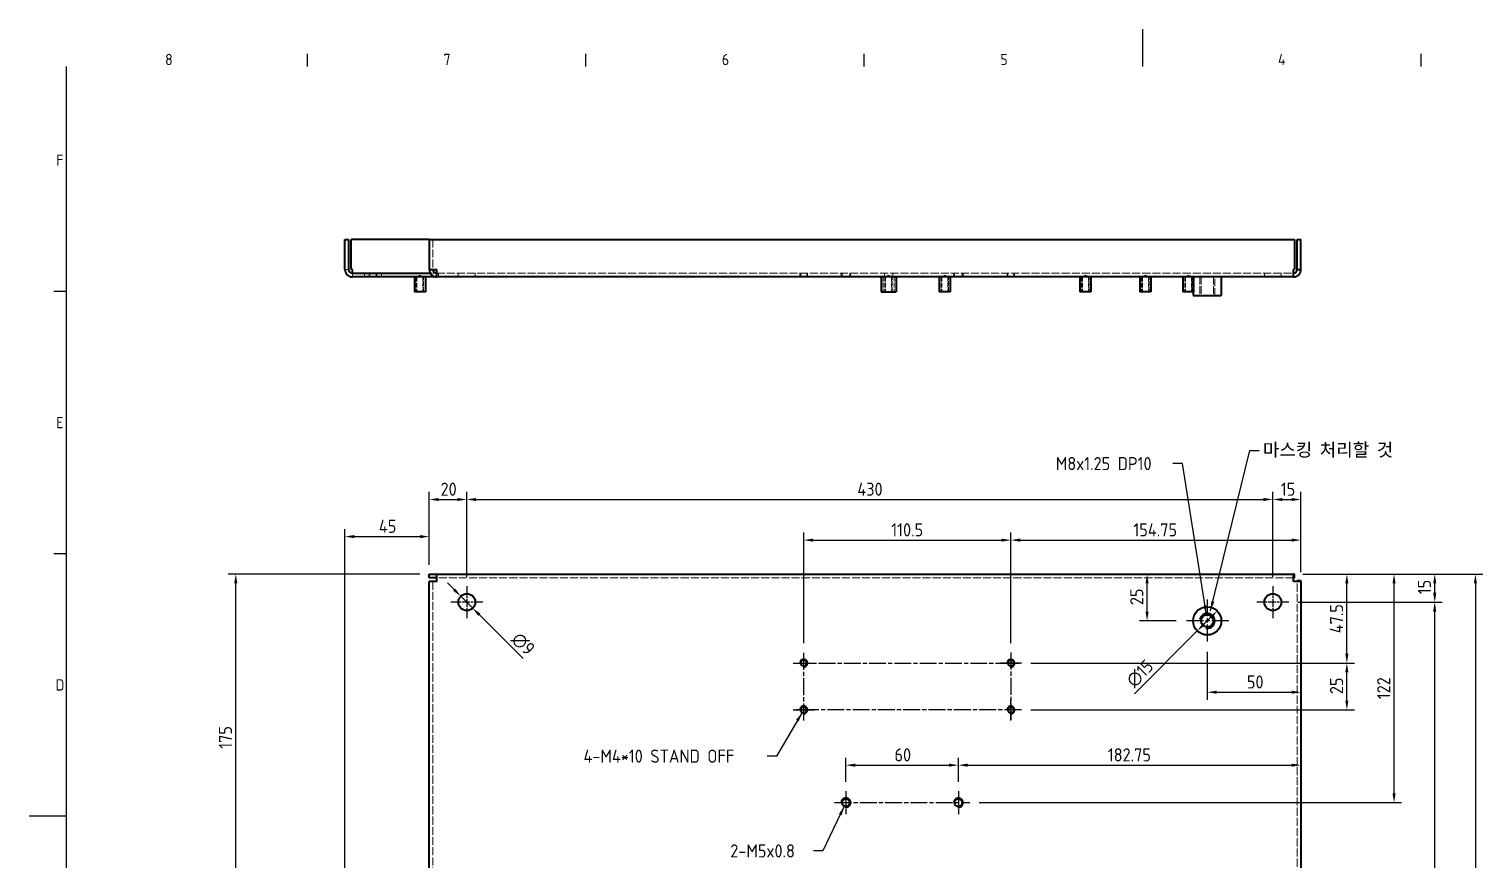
# Model space of a CAD drawing. Header units: millimetres. Extents: x 0 to 1188, y 0 to 840.
# Drawn here: x 0 to 776, y 397 to 840 of the extents above; entities that cross this region are included whole.
import ezdxf

# ---------------------------------------------------------------- set-up
doc = ezdxf.new("R2010")
doc.units = ezdxf.units.MM
doc.header["$LTSCALE"] = 2
doc.linetypes.add('CHAIN', pattern=[0.3543, 0.2362, -0.0295, 0.0591, -0.0295])
doc.linetypes.add('DASHED', pattern=[0.2067, 0.1654, -0.0413])
doc.layers.get('0').update_dxf_attribs({"color": 3, "lineweight": 25})
for name, color, linetype, lineweight in [('가려진 것(ISO)', 2, 'DASHED', 18), ('가시적인 것(ISO)', 3, 'Continuous', 40), ('가시적인 좁은 것(ISO)', 3, 'Continuous', 35), ('경계(ISO)', 7, 'Continuous', 25), ('기호(ISO)', 5, 'Continuous', 25), ('중심 표식(ISO)', 1, 'Continuous', 25), ('중심선(ISO)', 1, 'Continuous', 25), ('치수(ISO)', 2, 'Continuous', 25)]:
    doc.layers.add(name, color=color, linetype=linetype, lineweight=lineweight)
doc.styles.add('문자 텍스트_PSTEK_POSCO', font='isocp.shx')
doc.styles.add('치수 텍스트_PSTEK_POSCO', font='isocp.shx')
doc.dimstyles.new('치수_PSTEK_POSCO', dxfattribs={"dimscale": 2, "dimtxt": 3.5, "dimasz": 2.5, "dimexe": 2, "dimexo": 2.5, "dimgap": 1, "dimtad": 1, "dimrnd": 1e-08, "dimdsep": 46, "dimtxsty": '치수 텍스트_PSTEK_POSCO', "dimcen": 0.09, "dimdle": 10, "dimclrd": 7, "dimclre": 7, "dimclrt": 2, "dimadec": 1, "dimazin": 2, "dimtfac": 1, "dimtmove": 0, "dimatfit": 3, "dimfxl": 0, "dimtolj": 1, "dimlwd": -1, "dimlwe": -1, "dimarcsym": 0})
doc.dimstyles.new('치수_PSTEK_POSCO$7', dxfattribs={"dimscale": 2, "dimtxt": 3.5, "dimasz": 2.5, "dimexe": 2, "dimexo": 2.5, "dimgap": 1, "dimtad": 1, "dimrnd": 1e-08, "dimdsep": 46, "dimtxsty": '치수 텍스트_PSTEK_POSCO', "dimcen": 0.09, "dimdle": 10, "dimclrd": 7, "dimclre": 7, "dimclrt": 2, "dimadec": 1, "dimazin": 2, "dimtfac": 1, "dimtmove": 0, "dimatfit": 3, "dimfxl": 0, "dimtolj": 1, "dimlwd": -1, "dimlwe": -1, "dimarcsym": 0})

# ---------------------------------------------------------------- blocks, each defined once
blk = doc.blocks.new('경계 Default Border')
at = {"layer": '경계(ISO)'}
for p, q in [((74.25, 410), (74.25, 413.4)), ((148.5, 410), (148.5, 413.4)), ((222.75, 410), (222.75, 413.4)), ((371.25, 410), (371.25, 413.4)), ((10, 350), (6.6, 350)), ((10, 280), (6.6, 280))]:
    blk.add_line(p, q, dxfattribs=at)
at = {"layer": '경계(ISO)', "flags": 128}
for points in [[(297, 420), (297, 410)], [(10, 10), (10, 410)], [(0, 210), (10, 210)]]:
    blk.add_lwpolyline(points, dxfattribs=at)
at = {"layer": '경계(ISO)', "color": 2, "char_height": 3, "attachment_point": 7, "style": '문자 텍스트_PSTEK_POSCO'}
for s, insert in [('8', (36.27, 410.37)), ('7', (110.52, 410.39)), ('6', (184.77, 410.37)), ('5', (259.02, 410.37)), ('4', (333.1, 410.4)), ('F', (7.24, 383.5)), ('E', (7.24, 313.47)), ('D', (7.08, 243.47))]:
    blk.add_mtext(s, dxfattribs=dict(at, insert=insert))
blk = doc.blocks.new('*D40')
at = {"layer": 'Defpoints', "color": 0}
for p in [(523.71, 567.24), (413.21, 507.24), (523.71, 507.24)]:
    blk.add_point(p, dxfattribs=at)
at = {"layer": '치수(ISO)', "color": 7}
for p, q in [((413.21, 512.24), (413.21, 571.24)), ((418.21, 567.24), (518.71, 567.24)), ((523.71, 512.24), (523.71, 571.24))]:
    blk.add_line(p, q, dxfattribs=at)
for points in [[(418.21, 568.07), (418.21, 566.4), (413.21, 567.24)], [(518.71, 568.07), (518.71, 566.4), (523.71, 567.24)]]:
    blk.add_solid(points, dxfattribs=at)
at = {"layer": '치수(ISO)', "color": 2, "insert": (459.9, 572.74), "char_height": 7, "attachment_point": 4, "style": '치수 텍스트_PSTEK_POSCO'}
blk.add_mtext('\\A1;110.5', dxfattribs=at)
blk = doc.blocks.new('*D41')
at = {"layer": 'Defpoints', "color": 0}
for p in [(678.46, 567.24), (678.46, 545.12), (523.71, 507.24)]:
    blk.add_point(p, dxfattribs=at)
at = {"layer": '치수(ISO)', "color": 7}
for p, q in [((523.71, 512.24), (523.71, 571.24)), ((528.71, 567.24), (673.46, 567.24)), ((678.46, 550.12), (678.46, 571.24))]:
    blk.add_line(p, q, dxfattribs=at)
for points in [[(528.71, 568.07), (528.71, 566.4), (523.71, 567.24)], [(673.46, 568.07), (673.46, 566.4), (678.46, 567.24)]]:
    blk.add_solid(points, dxfattribs=at)
at = {"layer": '치수(ISO)', "color": 2, "insert": (589.06, 572.74), "char_height": 7, "attachment_point": 4, "style": '치수 텍스트_PSTEK_POSCO'}
blk.add_mtext('\\A1;154.75', dxfattribs=at)
blk = doc.blocks.new('*D42')
at = {"layer": 'Defpoints', "color": 0}
for p in [(674.46, 549.12), (702.93, 549.12), (529.33, 501.62)]:
    blk.add_point(p, dxfattribs=at)
at = {"layer": '치수(ISO)', "color": 7}
for p, q in [((679.46, 549.12), (706.93, 549.12)), ((702.93, 506.62), (702.93, 544.12)), ((534.33, 501.62), (706.93, 501.62))]:
    blk.add_line(p, q, dxfattribs=at)
for points in [[(702.09, 544.12), (703.76, 544.12), (702.93, 549.12)], [(702.09, 506.62), (703.76, 506.62), (702.93, 501.62)]]:
    blk.add_solid(points, dxfattribs=at)
at = {"layer": '치수(ISO)', "color": 2, "insert": (697.43, 517.54), "char_height": 7, "attachment_point": 4, "rotation": 90, "style": '치수 텍스트_PSTEK_POSCO'}
blk.add_mtext('\\A1;47.5', dxfattribs=at)
blk = doc.blocks.new('*D43')
at = {"layer": 'Defpoints', "color": 0}
for p in [(529.33, 501.62), (702.93, 501.62), (529.33, 476.62)]:
    blk.add_point(p, dxfattribs=at)
at = {"layer": '치수(ISO)', "color": 7}
for p, q in [((534.33, 501.62), (706.93, 501.62)), ((702.93, 481.62), (702.93, 496.62)), ((534.33, 476.62), (706.93, 476.62))]:
    blk.add_line(p, q, dxfattribs=at)
for points in [[(702.09, 496.62), (703.76, 496.62), (702.93, 501.62)], [(702.09, 481.62), (703.76, 481.62), (702.93, 476.62)]]:
    blk.add_solid(points, dxfattribs=at)
at = {"layer": '치수(ISO)', "color": 2, "insert": (697.43, 485.01), "char_height": 7, "attachment_point": 4, "rotation": 90, "style": '치수 텍스트_PSTEK_POSCO'}
blk.add_mtext('\\A1;25', dxfattribs=at)
blk = doc.blocks.new('*D44')
at = {"layer": 'Defpoints', "color": 0}
for p in [(495.71, 447.12), (435.71, 433.18), (495.71, 433.18)]:
    blk.add_point(p, dxfattribs=at)
at = {"layer": '치수(ISO)', "color": 7}
for p, q in [((435.71, 438.18), (435.71, 451.12)), ((495.71, 438.18), (495.71, 451.12)), ((440.71, 447.12), (490.71, 447.12))]:
    blk.add_line(p, q, dxfattribs=at)
for points in [[(440.71, 447.95), (440.71, 446.28), (435.71, 447.12)], [(490.71, 447.95), (490.71, 446.28), (495.71, 447.12)]]:
    blk.add_solid(points, dxfattribs=at)
at = {"layer": '치수(ISO)', "color": 2, "insert": (461.63, 452.62), "char_height": 7, "attachment_point": 4, "style": '치수 텍스트_PSTEK_POSCO'}
blk.add_mtext('\\A1;60', dxfattribs=at)
blk = doc.blocks.new('*D45')
at = {"layer": 'Defpoints', "color": 0}
for p in [(678.46, 545.12), (678.46, 447.12), (495.71, 433.18)]:
    blk.add_point(p, dxfattribs=at)
at = {"layer": '치수(ISO)', "color": 7}
for p, q in [((495.71, 438.18), (495.71, 451.12)), ((500.71, 447.12), (673.46, 447.12))]:
    blk.add_line(p, q, dxfattribs=at)
for points in [[(500.71, 447.95), (500.71, 446.28), (495.71, 447.12)], [(673.46, 447.95), (673.46, 446.28), (678.46, 447.12)]]:
    blk.add_solid(points, dxfattribs=at)
at = {"layer": '치수(ISO)', "color": 2, "insert": (575.41, 452.62), "char_height": 7, "attachment_point": 4, "style": '치수 텍스트_PSTEK_POSCO'}
blk.add_mtext('\\A1;182.75', dxfattribs=at)
blk = doc.blocks.new('*D46')
at = {"layer": 'Defpoints', "color": 0}
for p in [(674.46, 549.12), (728.1, 549.12), (501.78, 427.12)]:
    blk.add_point(p, dxfattribs=at)
at = {"layer": '치수(ISO)', "color": 7}
for p, q in [((679.46, 549.12), (732.1, 549.12)), ((728.1, 432.12), (728.1, 544.12)), ((506.78, 427.12), (732.1, 427.12))]:
    blk.add_line(p, q, dxfattribs=at)
for points in [[(727.26, 544.12), (728.93, 544.12), (728.1, 549.12)], [(727.26, 432.12), (728.93, 432.12), (728.1, 427.12)]]:
    blk.add_solid(points, dxfattribs=at)
at = {"layer": '치수(ISO)', "color": 2, "insert": (722.59, 482.31), "char_height": 7, "attachment_point": 4, "rotation": 90, "style": '치수 텍스트_PSTEK_POSCO'}
blk.add_mtext('\\A1;122', dxfattribs=at)
blk = doc.blocks.new('*D51')
at = {"layer": 'Defpoints', "color": 0}
for p in [(213.46, 569.12), (213.46, 549.12), (168.46, 374.12)]:
    blk.add_point(p, dxfattribs=at)
at = {"layer": '치수(ISO)', "color": 7}
for p, q in [((168.46, 379.12), (168.46, 573.12)), ((173.46, 569.12), (208.46, 569.12)), ((213.46, 554.12), (213.46, 573.12))]:
    blk.add_line(p, q, dxfattribs=at)
for points in [[(173.46, 569.95), (173.46, 568.28), (168.46, 569.12)], [(208.46, 569.95), (208.46, 568.28), (213.46, 569.12)]]:
    blk.add_solid(points, dxfattribs=at)
at = {"layer": '치수(ISO)', "color": 2, "insert": (186.6, 574.62), "char_height": 7, "attachment_point": 4, "style": '치수 텍스트_PSTEK_POSCO'}
blk.add_mtext('\\A1;45', dxfattribs=at)
blk = doc.blocks.new('*D52')
at = {"layer": 'Defpoints', "color": 0}
for p in [(233.46, 588.92), (213.46, 549.12), (233.46, 542.62)]:
    blk.add_point(p, dxfattribs=at)
at = {"layer": '치수(ISO)', "color": 7}
for p, q in [((213.46, 554.12), (213.46, 592.92)), ((233.46, 547.62), (233.46, 592.92)), ((218.46, 588.92), (228.46, 588.92))]:
    blk.add_line(p, q, dxfattribs=at)
for points in [[(218.46, 589.75), (218.46, 588.09), (213.46, 588.92)], [(228.46, 589.75), (228.46, 588.09), (233.46, 588.92)]]:
    blk.add_solid(points, dxfattribs=at)
at = {"layer": '치수(ISO)', "color": 2, "insert": (219.5, 594.42), "char_height": 7, "attachment_point": 4, "style": '치수 텍스트_PSTEK_POSCO'}
blk.add_mtext('\\A1;20', dxfattribs=at)
blk = doc.blocks.new('*D53')
at = {"layer": 'Defpoints', "color": 0}
for p in [(663.46, 588.92), (233.46, 542.62), (663.46, 542.62)]:
    blk.add_point(p, dxfattribs=at)
at = {"layer": '치수(ISO)', "color": 7}
for p, q in [((233.46, 547.62), (233.46, 592.92)), ((663.46, 547.62), (663.46, 592.92)), ((238.46, 588.92), (658.46, 588.92))]:
    blk.add_line(p, q, dxfattribs=at)
for points in [[(238.46, 589.75), (238.46, 588.09), (233.46, 588.92)], [(658.46, 589.75), (658.46, 588.09), (663.46, 588.92)]]:
    blk.add_solid(points, dxfattribs=at)
at = {"layer": '치수(ISO)', "color": 2, "insert": (441.83, 594.42), "char_height": 7, "attachment_point": 4, "style": '치수 텍스트_PSTEK_POSCO'}
blk.add_mtext('\\A1;430', dxfattribs=at)
blk = doc.blocks.new('*D54')
at = {"layer": 'Defpoints', "color": 0}
for p in [(678.46, 588.92), (678.46, 545.7), (663.46, 542.62)]:
    blk.add_point(p, dxfattribs=at)
at = {"layer": '치수(ISO)', "color": 7}
for p, q in [((663.46, 547.62), (663.46, 592.92)), ((678.46, 550.7), (678.46, 592.92)), ((668.46, 588.92), (673.46, 588.92))]:
    blk.add_line(p, q, dxfattribs=at)
for points in [[(668.46, 589.75), (668.46, 588.09), (663.46, 588.92)], [(673.46, 589.75), (673.46, 588.09), (678.46, 588.92)]]:
    blk.add_solid(points, dxfattribs=at)
at = {"layer": '치수(ISO)', "color": 2, "insert": (667.69, 594.42), "char_height": 7, "attachment_point": 4, "style": '치수 텍스트_PSTEK_POSCO'}
blk.add_mtext('\\A1;15', dxfattribs=at)
blk = doc.blocks.new('*D56')
at = {"layer": 'Defpoints', "color": 0}
for p in [(671.96, 534.12), (749.8, 534.12), (663.46, 219.12)]:
    blk.add_point(p, dxfattribs=at)
at = {"layer": '치수(ISO)', "color": 7}
for p, q in [((676.96, 534.12), (753.8, 534.12)), ((749.8, 224.12), (749.8, 529.12)), ((668.46, 219.12), (753.8, 219.12))]:
    blk.add_line(p, q, dxfattribs=at)
for points in [[(748.96, 529.12), (750.63, 529.12), (749.8, 534.12)], [(748.96, 224.12), (750.63, 224.12), (749.8, 219.12)]]:
    blk.add_solid(points, dxfattribs=at)
at = {"layer": '치수(ISO)', "color": 2, "insert": (744.3, 370.89), "char_height": 7, "attachment_point": 4, "rotation": 90, "style": '치수 텍스트_PSTEK_POSCO'}
blk.add_mtext('\\A1;315', dxfattribs=at)
blk = doc.blocks.new('*D57')
at = {"layer": 'Defpoints', "color": 0}
for p in [(674.46, 549.12), (749.8, 549.12), (671.96, 534.12)]:
    blk.add_point(p, dxfattribs=at)
at = {"layer": '치수(ISO)', "color": 7}
for p, q in [((679.46, 549.12), (753.8, 549.12)), ((749.8, 539.12), (749.8, 544.12)), ((676.96, 534.12), (753.8, 534.12))]:
    blk.add_line(p, q, dxfattribs=at)
for points in [[(748.96, 544.12), (750.63, 544.12), (749.8, 549.12)], [(748.96, 539.12), (750.63, 539.12), (749.8, 534.12)]]:
    blk.add_solid(points, dxfattribs=at)
at = {"layer": '치수(ISO)', "color": 2, "insert": (744.3, 538.34), "char_height": 7, "attachment_point": 4, "rotation": 90, "style": '치수 텍스트_PSTEK_POSCO'}
blk.add_mtext('\\A1;15', dxfattribs=at)
blk = doc.blocks.new('*D59')
at = {"layer": 'Defpoints', "color": 0}
for p in [(110.25, 549.12), (213.46, 549.12), (168.46, 374.12)]:
    blk.add_point(p, dxfattribs=at)
at = {"layer": '치수(ISO)', "color": 7}
for p, q in [((208.46, 549.12), (106.25, 549.12)), ((110.25, 379.12), (110.25, 544.12)), ((163.46, 374.12), (106.25, 374.12))]:
    blk.add_line(p, q, dxfattribs=at)
for points in [[(109.42, 544.12), (111.09, 544.12), (110.25, 549.12)], [(109.42, 379.12), (111.09, 379.12), (110.25, 374.12)]]:
    blk.add_solid(points, dxfattribs=at)
at = {"layer": '치수(ISO)', "color": 2, "insert": (104.75, 455.87), "char_height": 7, "attachment_point": 4, "rotation": 90, "style": '치수 텍스트_PSTEK_POSCO'}
blk.add_mtext('\\A1;175', dxfattribs=at)
blk = doc.blocks.new('*D60')
at = {"layer": 'Defpoints', "color": 0}
for p in [(230.28, 537.3), (236.64, 530.94)]:
    blk.add_point(p, dxfattribs=at)
at = {"layer": '치수(ISO)', "color": 7}
for p, q in [((226.74, 540.83), (223.21, 544.37)), ((230.28, 537.3), (236.64, 530.94)), ((240.18, 527.4), (263.5, 504.07))]:
    blk.add_line(p, q, dxfattribs=at)
for points in [[(227.33, 541.42), (226.15, 540.25), (230.28, 537.3)], [(240.77, 527.99), (239.59, 526.81), (236.64, 530.94)]]:
    blk.add_solid(points, dxfattribs=at)
at = {"layer": '치수(ISO)', "color": 2, "insert": (259.19, 516.17), "char_height": 7, "attachment_point": 4, "rotation": 315, "style": '치수 텍스트_PSTEK_POSCO'}
blk.add_mtext('\\A1;∅9', dxfattribs=at)
blk = doc.blocks.new('*D63')
at = {"layer": 'Defpoints', "color": 0}
for p in [(596.36, 549.12), (596.36, 549.12), (616.96, 524.12)]:
    blk.add_point(p, dxfattribs=at)
at = {"layer": '치수(ISO)', "color": 7}
for p, q in [((596.36, 529.12), (596.36, 544.12)), ((611.96, 524.12), (592.36, 524.12))]:
    blk.add_line(p, q, dxfattribs=at)
for points in [[(595.53, 544.12), (597.2, 544.12), (596.36, 549.12)], [(595.53, 529.12), (597.2, 529.12), (596.36, 524.12)]]:
    blk.add_solid(points, dxfattribs=at)
at = {"layer": '치수(ISO)', "color": 2, "insert": (590.86, 532.53), "char_height": 7, "attachment_point": 4, "rotation": 90, "style": '치수 텍스트_PSTEK_POSCO'}
blk.add_mtext('\\A1;25', dxfattribs=at)
blk = doc.blocks.new('*D64')
at = {"layer": 'Defpoints', "color": 0}
for p in [(628.46, 512.62), (678.46, 486.05), (678.46, 486.05)]:
    blk.add_point(p, dxfattribs=at)
at = {"layer": '치수(ISO)', "color": 7}
for p, q in [((628.46, 507.62), (628.46, 482.05)), ((633.46, 486.05), (673.46, 486.05))]:
    blk.add_line(p, q, dxfattribs=at)
for points in [[(633.46, 486.89), (633.46, 485.22), (628.46, 486.05)], [(673.46, 486.89), (673.46, 485.22), (678.46, 486.05)]]:
    blk.add_solid(points, dxfattribs=at)
at = {"layer": '치수(ISO)', "color": 2, "insert": (649.61, 491.55), "char_height": 7, "attachment_point": 4, "style": '치수 텍스트_PSTEK_POSCO'}
blk.add_mtext('\\A1;50', dxfattribs=at)
blk = doc.blocks.new('*D65')
at = {"layer": 'Defpoints', "color": 0}
for p in [(633.76, 529.42), (623.16, 518.81)]:
    blk.add_point(p, dxfattribs=at)
at = {"layer": '치수(ISO)', "color": 7}
for p, q in [((630.23, 525.88), (626.69, 522.35)), ((623.16, 518.81), (589.62, 485.28))]:
    blk.add_line(p, q, dxfattribs=at)
for points in [[(629.64, 526.47), (630.82, 525.3), (633.76, 529.42)], [(626.1, 522.94), (627.28, 521.76), (623.16, 518.81)]]:
    blk.add_solid(points, dxfattribs=at)
at = {"layer": '치수(ISO)', "color": 2, "insert": (587.15, 490.58), "char_height": 7, "attachment_point": 4, "rotation": 45, "style": '치수 텍스트_PSTEK_POSCO'}
blk.add_mtext('\\A1;∅15', dxfattribs=at)
blk = doc.blocks.new('*D68')
at = {"layer": 'Defpoints', "color": 0}
for p in [(674.46, 549.12), (674.46, 204.12), (771.51, 204.12)]:
    blk.add_point(p, dxfattribs=at)
at = {"layer": '치수(ISO)', "color": 7}
for p, q in [((679.46, 549.12), (775.51, 549.12)), ((771.51, 544.12), (771.51, 209.12)), ((679.46, 204.12), (775.51, 204.12))]:
    blk.add_line(p, q, dxfattribs=at)
for points in [[(770.68, 544.12), (772.34, 544.12), (771.51, 549.12)], [(770.68, 209.12), (772.34, 209.12), (771.51, 204.12)]]:
    blk.add_solid(points, dxfattribs=at)
at = {"layer": '치수(ISO)', "color": 2, "insert": (766.01, 369.82), "char_height": 7, "attachment_point": 4, "rotation": 90, "style": '치수 텍스트_PSTEK_POSCO'}
blk.add_mtext('\\A1;345', dxfattribs=at)

msp = doc.modelspace()

# ---------------------------------------------------------------- linework, layer by layer
at = {"layer": '가려진 것(ISO)', "ltscale": 12.901145}
msp.add_line((215.46, 727.732), (215.46, 711.732), dxfattribs=at)
at = {"layer": '가려진 것(ISO)', "ltscale": 1.904597}
for p, q in [((170.46, 711.732), (168.46, 711.732)), ((172.46, 709.732), (172.46, 707.732)), ((178.96, 709.732), (178.96, 707.732)), ((181.46, 709.732), (181.46, 707.732)), ((181.839, 709.732), (181.839, 707.732)), ((185.081, 709.732), (185.081, 707.732)), ((185.46, 707.732), (185.46, 709.732)), ((187.96, 709.732), (187.96, 707.732)), ((218.46, 709.732), (218.46, 707.732)), ((228.96, 709.732), (228.96, 707.732)), ((237.96, 709.732), (237.96, 707.732)), ((411.21, 709.732), (411.21, 707.732)), ((411.589, 709.732), (411.589, 707.732)), ((414.831, 709.732), (414.831, 707.732)), ((415.21, 707.732), (415.21, 709.732)), ((433.21, 709.732), (433.21, 707.732)), ((433.643, 709.732), (433.643, 707.732)), ((437.777, 709.732), (437.777, 707.732)), ((438.21, 707.732), (438.21, 709.732)), ((456.21, 709.732), (456.21, 707.732)), ((460.71, 709.732), (460.71, 707.732)), ((493.21, 709.732), (493.21, 707.732)), ((493.643, 709.732), (493.643, 707.732)), ((497.777, 709.732), (497.777, 707.732)), ((498.21, 707.732), (498.21, 709.732)), ((521.71, 709.732), (521.71, 707.732)), ((522.089, 709.732), (522.089, 707.732)), ((525.331, 709.732), (525.331, 707.732)), ((525.71, 707.732), (525.71, 709.732)), ((658.96, 709.732), (658.96, 707.732)), ((667.96, 709.732), (667.96, 707.732))]:
    msp.add_line(p, q, dxfattribs=at)
at = {"layer": '가려진 것(ISO)', "ltscale": 7.618686}
for p, q in [((206.46, 707.732), (206.46, 699.732)), ((206.839, 707.732), (206.839, 699.732)), ((210.081, 707.732), (210.081, 699.732)), ((210.46, 699.732), (210.46, 707.732)), ((455.51, 707.732), (455.51, 699.732)), ((456.46, 707.732), (456.46, 699.732)), ((456.839, 707.732), (456.839, 699.732)), ((460.081, 707.732), (460.081, 699.732)), ((460.46, 699.732), (460.46, 707.732)), ((461.41, 707.732), (461.41, 699.732)), ((486.46, 707.732), (486.46, 699.732)), ((486.839, 707.732), (486.839, 699.732)), ((490.081, 707.732), (490.081, 699.732)), ((490.46, 699.732), (490.46, 707.732)), ((561.46, 707.732), (561.46, 699.732)), ((561.839, 707.732), (561.839, 699.732)), ((565.081, 707.732), (565.081, 699.732)), ((565.46, 699.732), (565.46, 707.732)), ((593.46, 707.732), (593.46, 699.732)), ((593.839, 707.732), (593.839, 699.732)), ((597.081, 707.732), (597.081, 699.732)), ((597.46, 699.732), (597.46, 707.732)), ((616.46, 707.732), (616.46, 699.732)), ((616.839, 707.732), (616.839, 699.732)), ((620.081, 707.732), (620.081, 699.732)), ((620.46, 699.732), (620.46, 707.732)), ((621.41, 707.732), (621.41, 699.732))]:
    msp.add_line(p, q, dxfattribs=at)
at = {"layer": '가려진 것(ISO)', "ltscale": 1.800898}
for p, q in [((208.46, 708.706), (206.839, 707.732)), ((208.46, 708.706), (210.081, 707.732)), ((458.46, 708.706), (456.839, 707.732)), ((458.46, 708.706), (460.081, 707.732)), ((488.46, 708.706), (486.839, 707.732)), ((488.46, 708.706), (490.081, 707.732)), ((563.46, 708.706), (561.839, 707.732)), ((563.46, 708.706), (565.081, 707.732)), ((595.46, 708.706), (593.839, 707.732)), ((595.46, 708.706), (597.081, 707.732)), ((618.46, 708.706), (616.839, 707.732)), ((618.46, 708.706), (620.081, 707.732))]:
    msp.add_line(p, q, dxfattribs=at)
at = {"layer": '가려진 것(ISO)', "ltscale": 3.298931}
msp.add_line((213.9959, 709.732), (217.46, 709.732), dxfattribs=at)
at = {"layer": '가려진 것(ISO)', "ltscale": 13.005492}
for p, q in [((217.46, 709.732), (674.46, 709.732)), ((674.46, 547.117), (217.46, 547.117))]:
    msp.add_line(p, q, dxfattribs=at)
at = {"layer": '가려진 것(ISO)', "ltscale": 12.094824}
for p, q in [((624.46, 707.732), (624.46, 697.732)), ((625.1365, 707.732), (625.1365, 697.732)), ((631.7835, 707.732), (631.7835, 697.732)), ((632.46, 697.732), (632.46, 707.732))]:
    msp.add_line(p, q, dxfattribs=at)
at = {"layer": '가려진 것(ISO)', "ltscale": 1.572108}
msp.add_line((621.41, 699.732), (620.96, 699.732), dxfattribs=at)
at = {"layer": '가려진 것(ISO)', "ltscale": 13.187259}
msp.add_line((215.46, 545.117), (215.46, 376.117), dxfattribs=at)
at = {"layer": '가려진 것(ISO)', "ltscale": 13.148244}
msp.add_line((676.46, 208.117), (676.46, 545.117), dxfattribs=at)
at = {"layer": '가시적인 것(ISO)'}
for p, q in [((168.46, 727.732), (170.46, 727.732)), ((168.46, 711.732), (168.46, 727.732)), ((170.46, 727.732), (170.46, 711.732)), ((171.8742, 711.732), (171.8742, 727.732)), ((213.46, 727.732), (171.8742, 727.732)), ((213.46, 727.732), (213.46, 711.732)), ((213.46, 727.732), (675.0458, 727.732)), ((675.0458, 727.732), (675.0458, 711.732)), ((676.46, 711.732), (676.46, 727.732)), ((676.46, 727.732), (678.46, 727.732)), ((678.46, 711.732), (678.46, 727.732)), ((172.46, 711.732), (171.8742, 711.732)), ((172.46, 709.732), (172.46, 711.732)), ((172.46, 709.732), (213.9959, 709.732)), ((217.46, 707.732), (172.46, 707.732)), ((205.51, 707.732), (205.51, 699.732)), ((211.41, 707.732), (211.41, 699.732)), ((213.46, 711.732), (217.46, 711.732)), ((217.46, 707.732), (217.46, 711.732)), ((674.46, 707.732), (217.46, 707.732)), ((454.46, 707.732), (454.46, 699.732)), ((462.46, 707.732), (462.46, 699.732)), ((485.51, 707.732), (485.51, 699.732)), ((491.41, 707.732), (491.41, 699.732)), ((560.51, 707.732), (560.51, 699.732)), ((566.41, 707.732), (566.41, 699.732)), ((592.51, 707.732), (592.51, 699.732)), ((598.41, 707.732), (598.41, 699.732)), ((615.51, 707.732), (615.51, 699.732)), ((620.96, 707.732), (620.96, 697.732)), ((635.96, 707.732), (635.96, 697.732)), ((674.46, 707.732), (674.46, 711.732)), ((675.0458, 711.732), (674.46, 711.732)), ((676.46, 711.732), (678.46, 711.732)), ((211.41, 699.732), (205.51, 699.732)), ((454.46, 699.732), (462.46, 699.732)), ((491.41, 699.732), (485.51, 699.732)), ((566.41, 699.732), (560.51, 699.732)), ((598.41, 699.732), (592.51, 699.732)), ((620.96, 699.732), (615.51, 699.732)), ((620.96, 697.732), (635.96, 697.732)), ((213.46, 547.117), (213.46, 549.117)), ((213.46, 549.117), (217.46, 549.117)), ((217.46, 547.117), (213.46, 547.117)), ((213.46, 376.117), (213.46, 545.117)), ((217.46, 545.117), (213.46, 545.117)), ((217.46, 545.117), (217.46, 549.117)), ((217.46, 549.117), (674.46, 549.117)), ((674.46, 545.117), (674.46, 549.117)), ((675.0458, 549.117), (674.46, 549.117)), ((674.46, 547.117), (675.0458, 547.117)), ((678.46, 545.117), (674.46, 545.117)), ((675.0458, 547.117), (675.0458, 549.117)), ((676.46, 545.117), (676.46, 545.7028)), ((676.46, 545.7028), (678.46, 545.7028)), ((678.46, 545.117), (678.46, 545.7028)), ((678.46, 545.117), (678.46, 208.117))]:
    msp.add_line(p, q, dxfattribs=at)
for centre, radius in [((233.46, 534.117), 4.5), ((663.46, 534.117), 4.5), ((628.46, 524.117), 7.5), ((628.46, 524.117), 3.3235), ((413.21, 501.617), 1.621), ((523.71, 501.617), 1.621), ((413.21, 476.617), 1.621), ((523.71, 476.617), 1.621), ((435.71, 427.117), 2.067), ((495.71, 427.117), 2.067)]:
    msp.add_circle(centre, radius, dxfattribs=at)
for centre, radius, start, end in [((172.46, 711.732), 4, 180, 270), ((172.46, 711.732), 2, 180, 270), ((217.46, 711.732), 4, 180, 270), ((217.46, 711.732), 2, 180, 270), ((674.46, 711.732), 4, 270, 0), ((674.46, 711.732), 2, 270, 0)]:
    msp.add_arc(centre, radius, start, end, dxfattribs=at)
at = {"layer": '가시적인 좁은 것(ISO)'}
for centre, radius in [((628.46, 524.117), 4), ((413.21, 501.617), 2), ((523.71, 501.617), 2), ((413.21, 476.617), 2), ((523.71, 476.617), 2), ((435.71, 427.117), 2.5), ((495.71, 427.117), 2.5)]:
    msp.add_arc(centre, radius, 260, 170, dxfattribs=at)
at = {"layer": '중심 표식(ISO)', "linetype": 'CHAIN', "ltscale": 9.445163}
for p, q in [((233.46, 542.617), (233.46, 525.617)), ((663.46, 542.617), (663.46, 525.617)), ((241.96, 534.117), (224.96, 534.117)), ((671.96, 534.117), (654.96, 534.117))]:
    msp.add_line(p, q, dxfattribs=at)
at = {"layer": '중심 표식(ISO)', "linetype": 'CHAIN', "ltscale": 19.051651}
for p, q in [((628.46, 535.617), (628.46, 512.617)), ((639.96, 524.117), (616.96, 524.117))]:
    msp.add_line(p, q, dxfattribs=at)
at = {"layer": '중심 표식(ISO)', "linetype": 'CHAIN', "ltscale": 6.245997}
for p, q in [((407.589, 501.617), (418.831, 501.617)), ((529.331, 501.617), (518.089, 501.617)), ((523.71, 470.996), (523.71, 482.238)), ((407.589, 476.617), (418.831, 476.617))]:
    msp.add_line(p, q, dxfattribs=at)
at = {"layer": '중심 표식(ISO)', "linetype": 'CHAIN', "ltscale": 6.741595}
for p, q in [((435.71, 433.184), (435.71, 421.05)), ((495.71, 433.184), (495.71, 421.05))]:
    msp.add_line(p, q, dxfattribs=at)
at = {"layer": '중심선(ISO)', "linetype": 'CHAIN', "ltscale": 19.051651}
for p, q in [((413.21, 470.996), (413.21, 507.238)), ((523.71, 507.238), (523.71, 470.996)), ((407.589, 501.617), (529.331, 501.617)), ((529.331, 476.617), (407.589, 476.617)), ((429.643, 427.117), (501.777, 427.117))]:
    msp.add_line(p, q, dxfattribs=at)

# ---------------------------------------------------------------- block references
at = {"xscale": 2, "yscale": 2, "zscale": 2}
msp.add_blockref('경계 Default Border', (0, 0), dxfattribs=at)

# ---------------------------------------------------------------- texts
at = {"layer": '기호(ISO)', "color": 2, "insert": (658.1267, 615.0763), "char_height": 7, "width": 81.855774, "attachment_point": 4, "style": '치수 텍스트_PSTEK_POSCO'}
msp.add_mtext('{\\fISOCP|b0|i0;\\H7.0000;마스킹 처리할 것}', dxfattribs=at)
at = {"layer": '기호(ISO)', "color": 2, "char_height": 7, "attachment_point": 4, "line_spacing_factor": 0.6125, "style": '치수 텍스트_PSTEK_POSCO'}
for s, insert, width in [('{M8x1.25 DP10}', (547.6845, 608.0803), 60.503693), ('{\\fisocp|b0|i0;\\H7.0000;\\fISOCP|b0|i0;\\H7.0000;4-M4*10 STAND OFF}', (295.767, 451.9338), 95.870545), ('{2-M5x0.8}', (374.043, 401.3542), 42.436854)]:
    msp.add_mtext(s, dxfattribs=dict(at, insert=insert, width=width))

# ---------------------------------------------------------------- dimensions: what is measured, and where the dimension line sits
at = {"layer": '치수(ISO)', "color": 7}
for base, p1, p2, angle, override, picture, middle in [((233.46, 588.9204), (213.46, 549.117), (233.46, 542.617), 180, {"dimdec": 2, "dimtp": 0, "dimtm": 0, "dimtdec": 2, "dimtofl": 0, "dimatfit": 1}, '*D52', (223.44, 588.9204)), ((663.46, 588.9204), (233.46, 542.617), (663.46, 542.617), 180, {"dimdec": 2, "dimtp": 0, "dimtm": 0, "dimtdec": 2, "dimtofl": 0, "dimatfit": 1}, '*D53', (448.48, 588.9204)), ((678.46, 588.9204), (663.46, 542.617), (678.46, 545.7028), 180, {"dimdec": 2, "dimtp": 0, "dimtm": 0, "dimtdec": 2, "dimtofl": 0, "dimatfit": 1}, '*D54', (670.98, 588.9204)), ((213.46, 569.117), (168.46, 374.117), (213.46, 549.117), 180, {"dimdec": 2, "dimtp": 0, "dimtm": 0, "dimtdec": 2, "dimtofl": 0, "dimatfit": 1}, '*D51', (190.94, 569.117)), ((523.71, 567.238), (413.21, 507.238), (523.71, 507.238), 180, {"dimdec": 2, "dimtp": 0, "dimtm": 0, "dimtdec": 2, "dimtofl": 0, "dimatfit": 1}, '*D40', (468.44, 567.238)), ((678.46, 567.238), (523.71, 507.238), (678.46, 545.117), 180, {"dimdec": 2, "dimtp": 0, "dimtm": 0, "dimtdec": 2, "dimtofl": 0, "dimatfit": 1}, '*D41', (601.105, 567.238)), ((110.2537, 549.117), (168.46, 374.117), (213.46, 549.117), 90, {"dimdec": 2, "dimtp": 0, "dimtm": 0, "dimtdec": 2, "dimtofl": 0, "dimatfit": 1}, '*D59', (110.2537, 461.617)), ((678.46, 447.117), (495.71, 433.184), (678.46, 545.117), 180, {"dimdec": 2, "dimse2": 1, "dimtp": 0, "dimtm": 0, "dimtdec": 2, "dimtofl": 0, "dimatfit": 1}, '*D45', (587.105, 447.117)), ((728.0955, 549.117), (501.777, 427.117), (674.46, 549.117), 270, {"dimdec": 2, "dimtp": 0, "dimtm": 0, "dimtdec": 2, "dimtofl": 0, "dimatfit": 1}, '*D46', (728.0955, 488.117)), ((702.9266, 549.117), (529.331, 501.617), (674.46, 549.117), 90, {"dimdec": 2, "dimtp": 0, "dimtm": 0, "dimtdec": 2, "dimtofl": 0, "dimatfit": 1}, '*D42', (702.9266, 525.387)), ((596.3637, 549.117), (616.96, 524.117), (596.3637, 549.117), 90, {"dimdec": 2, "dimse2": 1, "dimtp": 0, "dimtm": 0, "dimtdec": 2, "dimtofl": 0, "dimatfit": 1}, '*D63', (596.3637, 536.617)), ((749.7962, 549.117), (671.96, 534.117), (674.46, 549.117), 90, {"dimdec": 2, "dimtp": 0, "dimtm": 0, "dimtdec": 2, "dimtofl": 0, "dimatfit": 1}, '*D57', (749.7962, 541.637)), ((771.509, 204.117), (674.46, 549.117), (674.46, 204.117), 270, {"dimdec": 2, "dimtp": 0, "dimtm": 0, "dimtdec": 2, "dimtofl": 0, "dimatfit": 1}, '*D68', (771.509, 376.617)), ((749.7962, 534.117), (663.46, 219.117), (671.96, 534.117), 90, {"dimdec": 2, "dimtp": 0, "dimtm": 0, "dimtdec": 2, "dimtofl": 0, "dimatfit": 1}, '*D56', (749.7962, 376.637)), ((678.46, 486.0543), (628.46, 512.617), (678.46, 486.0543), 180, {"dimdec": 2, "dimse2": 1, "dimtp": 0, "dimtm": 0, "dimtdec": 2, "dimtofl": 0, "dimatfit": 1}, '*D64', (653.46, 486.0543)), ((702.9266, 501.617), (529.331, 476.617), (529.331, 501.617), 90, {"dimdec": 2, "dimtp": 0, "dimtm": 0, "dimtdec": 2, "dimtofl": 0, "dimatfit": 1}, '*D43', (702.9266, 489.097)), ((495.71, 447.117), (435.71, 433.184), (495.71, 433.184), 180, {"dimdec": 2, "dimtp": 0, "dimtm": 0, "dimtdec": 2, "dimtofl": 0, "dimatfit": 1}, '*D44', (465.69, 447.117))]:
    dim = msp.add_linear_dim(base=base, p1=p1, p2=p2, angle=angle, dimstyle='치수_PSTEK_POSCO', override=override, dxfattribs=at)
    dim.commit()
    dim.dimension.update_dxf_attribs({"geometry": picture, "text_midpoint": middle, "dimtype": 160})
for p1, p2, picture, middle in [((230.278, 537.299), (236.642, 530.935), '*D60', (258.6951, 508.8819)), ((633.7633, 529.4203), (623.1567, 518.8137), '*D65', (595.593, 491.25))]:
    dim = msp.add_diameter_dim_2p(p1=p1, p2=p2, dimstyle='치수_PSTEK_POSCO', override={"dimdec": 2, "dimlfac": 1, "dimtp": 0, "dimtm": 0, "dimtdec": 2, "dimatfit": 2}, dxfattribs=at)
    dim.commit()
    dim.dimension.update_dxf_attribs({"geometry": picture, "text_midpoint": middle, "dimtype": 163})

# ---------------------------------------------------------------- leaders
at = {"layer": '기호(ISO)', "color": 7, "annotation_type": 0, "has_hookline": 1}
for points, hookline_direction, text_width in [([(630.2186, 529.5822), (651.1267, 615.0763), (656.1267, 615.0763)], 0, 70.427), ([(627.9858, 527.4065), (615.1882, 608.0803), (610.1882, 608.0803)], 1, 51.8055), ([(412.3995, 475.2132), (398.6375, 451.9338), (393.6375, 451.9338)], 1, 92.6722), ([(434.8513, 425.2368), (423.4798, 401.3542), (418.4798, 401.3542)], 1, 35.8778)]:
    msp.add_leader(points, dimstyle='치수_PSTEK_POSCO$7', override={"dimtad": 0}, dxfattribs=dict(at, hookline_direction=hookline_direction, text_width=text_width))

doc.saveas('drawing.dxf')
